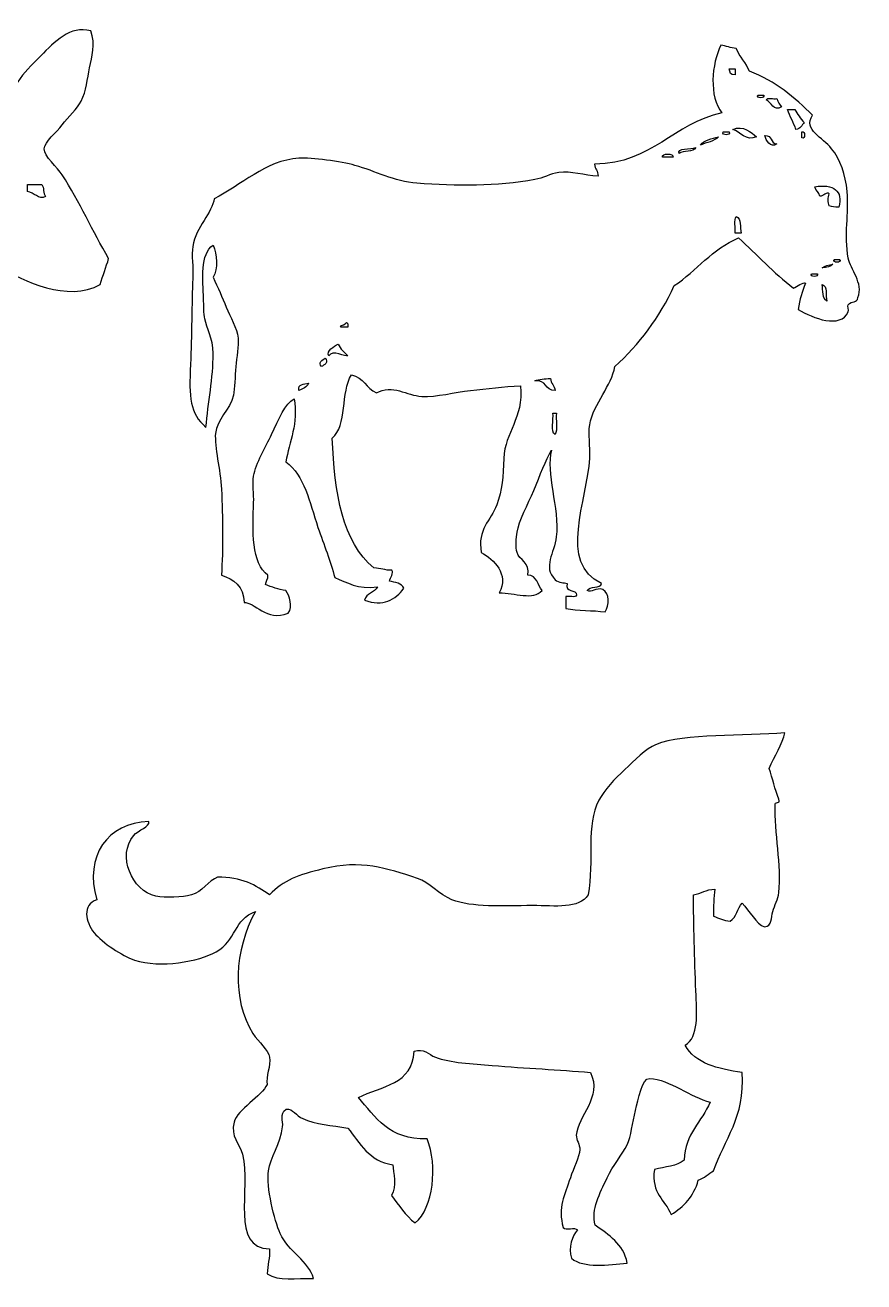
# Model space of a CAD drawing. Header units: centimetres. Extents: x -66 to 65, y -66 to 66.
# Drawn here: x 2.28 to 9.1, y 38.26 to 48.48 of the extents above; entities that cross this region are included whole.
import ezdxf

# ---------------------------------------------------------------- set-up
doc = ezdxf.new("R2010")
doc.units = ezdxf.units.CM
doc.header["$MEASUREMENT"] = 0
doc.layers.add('Layer 1', color=7, linetype='Continuous')

msp = doc.modelspace()

# ---------------------------------------------------------------- linework, layer by layer
at = {"layer": 'Layer 1'}
for points, knots in [([(2.81108, 48.43708), (2.85217, 48.32873), (2.81976, 48.22658), (2.80142, 48.13662), (2.80142, 48.13662), (2.78369, 48.04997), (2.77475, 47.9453), (2.73358, 47.86521), (2.73358, 47.86521), (2.7035, 47.8069), (2.6291, 47.73646), (2.57845, 47.67135), (2.57845, 47.67135), (2.5335, 47.61341), (2.43475, 47.533), (2.43309, 47.47749), (2.43309, 47.47749), (2.43132, 47.41849), (2.53985, 47.32316), (2.57845, 47.26426), (2.57845, 47.26426), (2.72032, 47.04799), (2.82814, 46.80007), (2.95649, 46.58574), (2.95649, 46.58574), (2.93688, 46.51168), (2.90828, 46.44657), (2.88868, 46.37249), (2.88868, 46.37249), (2.62349, 46.22657), (2.25839, 46.39794), (2.07448, 46.51791), (2.07448, 46.51791), (1.76666, 46.23377), (1.65004, 45.70813), (1.26999, 45.47106), (1.26999, 45.47106), (1.21379, 45.16623), (1.15148, 44.80341), (1.08584, 44.46302), (1.08584, 44.46302), (1.06488, 44.35454), (1.01009, 44.21611), (1.01797, 44.13343), (1.01797, 44.13343), (1.03048, 44.0022), (1.17881, 43.9333), (1.18273, 43.80386), (1.18273, 43.80386), (0.95183, 43.78944), (0.79686, 43.8509), (0.71749, 43.98801), (0.71749, 43.98801), (0.74813, 44.41867), (0.7625, 44.73795), (0.80472, 45.17054), (0.80472, 45.17054), (0.80985, 45.22325), (0.83287, 45.29275), (0.82409, 45.32564), (0.82409, 45.32564), (0.798, 45.42401), (0.57123, 45.39486), (0.38795, 45.40316), (0.38795, 45.40316), (-0.01559, 45.42147), (-0.31216, 45.40242), (-0.59103, 45.52918), (-0.59103, 45.52918), (-0.62207, 45.54328), (-0.67847, 45.6321), (-0.76555, 45.61641), (-0.76555, 45.61641), (-0.84913, 45.60136), (-0.85845, 45.46864), (-0.91091, 45.41287), (-0.91091, 45.41287), (-0.94004, 45.41287), (-0.96909, 45.41287), (-0.99814, 45.41287), (-0.99814, 45.41287), (-1.02296, 45.37956), (-1.04235, 45.34072), (-1.0563, 45.29656), (-1.0563, 45.29656), (-1.19978, 45.32693), (-1.22156, 45.23563), (-1.27926, 45.18025), (-1.27926, 45.18025), (-1.44187, 45.19753), (-1.49392, 45.10421), (-1.59914, 45.06394), (-1.59914, 45.06394), (-1.63203, 44.82629), (-1.63039, 44.52575), (-1.6573, 44.27882), (-1.6573, 44.27882), (-1.66294, 44.22688), (-1.67979, 44.18177), (-1.67664, 44.13343), (-1.67664, 44.13343), (-1.66749, 43.99193), (-1.56178, 43.92002), (-1.54094, 43.81358), (-1.54094, 43.81358), (-1.64897, 43.82832), (-1.77282, 43.82729), (-1.88019, 43.84266), (-1.88019, 43.84266), (-1.89593, 43.88909), (-1.94536, 43.94886), (-1.9965, 43.98808), (-1.9965, 43.98808), (-2.02021, 44.21814), (-1.99584, 44.5146), (-1.97711, 44.75381), (-1.97711, 44.75381), (-1.96499, 44.9088), (-1.97629, 45.06906), (-1.94803, 45.17061), (-1.94803, 45.17061), (-1.93028, 45.23453), (-1.84635, 45.29089), (-1.83175, 45.35476), (-1.83175, 45.35476), (-1.76865, 45.62979), (-2.10136, 45.72168), (-2.06435, 45.98481), (-2.06435, 45.98481), (-2.20323, 46.09115), (-2.47009, 46.12554), (-2.51025, 46.30466), (-2.51025, 46.30466), (-2.53922, 46.43415), (-2.45725, 46.62094), (-2.39391, 46.70209), (-2.39391, 46.70209), (-2.29591, 46.82753), (-2.13049, 46.9014), (-1.89959, 46.95411), (-1.89959, 46.95411), (-1.69324, 47.00121), (-1.46398, 47.07688), (-1.29864, 47.08981), (-1.29864, 47.08981), (-1.18259, 47.09886), (-1.05975, 47.07031), (-0.94, 47.06073), (-0.94, 47.06073), (-0.82663, 47.05165), (-0.70291, 47.05255), (-0.59101, 47.03163), (-0.59101, 47.03163), (-0.43734, 47.00292), (-0.29166, 46.94426), (-0.13545, 46.91532), (-0.13545, 46.91532), (0.15943, 46.86066), (0.47489, 46.85293), (0.84351, 46.85716), (0.84351, 46.85716), (0.91032, 46.90023), (0.93622, 46.98419), (0.98898, 47.04134), (0.98898, 47.04134), (1.03737, 47.04134), (1.0859, 47.04134), (1.13432, 47.04134), (1.13432, 47.04134), (1.15662, 47.06428), (1.13784, 47.12834), (1.144, 47.16733), (1.144, 47.16733), (1.20218, 47.16733), (1.26031, 47.16733), (1.31849, 47.16733), (1.31849, 47.16733), (1.34072, 47.18709), (1.32198, 47.24782), (1.32817, 47.28367), (1.32817, 47.28367), (1.3863, 47.28367), (1.44448, 47.28367), (1.50269, 47.28367), (1.50269, 47.28367), (1.52915, 47.30563), (1.52089, 47.36241), (1.52203, 47.40966), (1.52203, 47.40966), (1.58487, 47.41794), (1.63723, 47.43665), (1.70623, 47.43876), (1.70623, 47.43876), (1.70623, 47.48075), (1.70623, 47.52274), (1.70623, 47.56478), (1.70623, 47.56478), (1.76745, 47.57454), (1.83019, 47.58293), (1.89035, 47.59386), (1.89035, 47.59386), (1.91779, 47.59227), (1.88231, 47.6536), (1.90977, 47.65202), (1.90977, 47.65202), (2.03473, 47.63686), (2.09839, 47.68303), (2.15202, 47.73925), (2.15202, 47.73925), (2.15051, 47.99246), (2.24814, 48.07768), (2.40404, 48.2336), (2.40404, 48.2336), (2.51676, 48.3463), (2.64109, 48.48362), (2.81108, 48.43708)], [0, 0, 0, 0, 0.01818182, 0.01818182, 0.01818182, 0.01818182, 0.03636364, 0.03636364, 0.03636364, 0.03636364, 0.05454545, 0.05454545, 0.05454545, 0.05454545, 0.07272727, 0.07272727, 0.07272727, 0.07272727, 0.09090909, 0.09090909, 0.09090909, 0.09090909, 0.10909091, 0.10909091, 0.10909091, 0.10909091, 0.12727273, 0.12727273, 0.12727273, 0.12727273, 0.14545455, 0.14545455, 0.14545455, 0.14545455, 0.16363636, 0.16363636, 0.16363636, 0.16363636, 0.18181818, 0.18181818, 0.18181818, 0.18181818, 0.2, 0.2, 0.2, 0.2, 0.21818182, 0.21818182, 0.21818182, 0.21818182, 0.23636364, 0.23636364, 0.23636364, 0.23636364, 0.25454545, 0.25454545, 0.25454545, 0.25454545, 0.27272727, 0.27272727, 0.27272727, 0.27272727, 0.29090909, 0.29090909, 0.29090909, 0.29090909, 0.30909091, 0.30909091, 0.30909091, 0.30909091, 0.32727273, 0.32727273, 0.32727273, 0.32727273, 0.34545455, 0.34545455, 0.34545455, 0.34545455, 0.36363636, 0.36363636, 0.36363636, 0.36363636, 0.38181818, 0.38181818, 0.38181818, 0.38181818, 0.4, 0.4, 0.4, 0.4, 0.41818182, 0.41818182, 0.41818182, 0.41818182, 0.43636364, 0.43636364, 0.43636364, 0.43636364, 0.45454545, 0.45454545, 0.45454545, 0.45454545, 0.47272727, 0.47272727, 0.47272727, 0.47272727, 0.49090909, 0.49090909, 0.49090909, 0.49090909, 0.50909091, 0.50909091, 0.50909091, 0.50909091, 0.52727273, 0.52727273, 0.52727273, 0.52727273, 0.54545455, 0.54545455, 0.54545455, 0.54545455, 0.56363636, 0.56363636, 0.56363636, 0.56363636, 0.58181818, 0.58181818, 0.58181818, 0.58181818, 0.6, 0.6, 0.6, 0.6, 0.61818182, 0.61818182, 0.61818182, 0.61818182, 0.63636364, 0.63636364, 0.63636364, 0.63636364, 0.65454545, 0.65454545, 0.65454545, 0.65454545, 0.67272727, 0.67272727, 0.67272727, 0.67272727, 0.69090909, 0.69090909, 0.69090909, 0.69090909, 0.70909091, 0.70909091, 0.70909091, 0.70909091, 0.72727273, 0.72727273, 0.72727273, 0.72727273, 0.74545455, 0.74545455, 0.74545455, 0.74545455, 0.76363636, 0.76363636, 0.76363636, 0.76363636, 0.78181818, 0.78181818, 0.78181818, 0.78181818, 0.8, 0.8, 0.8, 0.8, 0.81818182, 0.81818182, 0.81818182, 0.81818182, 0.83636364, 0.83636364, 0.83636364, 0.83636364, 0.85454545, 0.85454545, 0.85454545, 0.85454545, 0.87272727, 0.87272727, 0.87272727, 0.87272727, 0.89090909, 0.89090909, 0.89090909, 0.89090909, 0.90909091, 0.90909091, 0.90909091, 0.90909091, 0.92727273, 0.92727273, 0.92727273, 0.92727273, 0.94545455, 0.94545455, 0.94545455, 0.94545455, 0.96363636, 0.96363636, 0.96363636, 0.96363636, 1, 1, 1, 1]), ([(6.5589, 45.02596), (6.51241, 44.94476), (6.46497, 44.82136), (6.41348, 44.69639), (6.41348, 44.69639), (6.36644, 44.58214), (6.29394, 44.45027), (6.27778, 44.35717), (6.27778, 44.35717), (6.26997, 44.31198), (6.26643, 44.23379), (6.27778, 44.19236), (6.27778, 44.19236), (6.29453, 44.13129), (6.38859, 44.10875), (6.36507, 44.00818), (6.36507, 44.00818), (6.4427, 44.00506), (6.44527, 43.92687), (6.48135, 43.88219), (6.48135, 43.88219), (6.40965, 43.79953), (6.26048, 43.86589), (6.13242, 43.8628), (6.13242, 43.8628), (6.21608, 44.01626), (6.08874, 44.13569), (5.98706, 44.19237), (5.98706, 44.19237), (5.95261, 44.38036), (6.06511, 44.45044), (6.11308, 44.58009), (6.11308, 44.58009), (6.15676, 44.69852), (6.16623, 44.80962), (6.17118, 44.95813), (6.17118, 44.95813), (6.17848, 45.17504), (6.33109, 45.2783), (6.30691, 45.54939), (6.30691, 45.54939), (6.16769, 45.54053), (6.03489, 45.52473), (5.8998, 45.51063), (5.8998, 45.51063), (5.76806, 45.49685), (5.62794, 45.45557), (5.50237, 45.46216), (5.50237, 45.46216), (5.38185, 45.46846), (5.26472, 45.56543), (5.13404, 45.49124), (5.13404, 45.49124), (5.05257, 45.52609), (5.03032, 45.62015), (4.93052, 45.63663), (4.93052, 45.63663), (4.84527, 45.49891), (4.89689, 45.22438), (4.77539, 45.12289), (4.77539, 45.12289), (4.79399, 44.67625), (4.85635, 44.27329), (5.11461, 44.06636), (5.11461, 44.06636), (5.16845, 44.06525), (5.20385, 44.04572), (5.26003, 44.04697), (5.26003, 44.04697), (5.27609, 44.02609), (5.24794, 43.98733), (5.24066, 43.95974), (5.24066, 43.95974), (5.28641, 43.94733), (5.34099, 43.94379), (5.35697, 43.90158), (5.35697, 43.90158), (5.29088, 43.80498), (5.18494, 43.7495), (5.03709, 43.80464), (5.03709, 43.80464), (5.05064, 43.86221), (5.11924, 43.86467), (5.14372, 43.91127), (5.14372, 43.91127), (4.98095, 43.89066), (4.89657, 43.94847), (4.79479, 43.98879), (4.79479, 43.98879), (4.7637, 44.12076), (4.70705, 44.25298), (4.65911, 44.3959), (4.65911, 44.3959), (4.58894, 44.60476), (4.55037, 44.82079), (4.39733, 44.92901), (4.39733, 44.92901), (4.42733, 45.09141), (4.49972, 45.24617), (4.46522, 45.44275), (4.46522, 45.44275), (4.39008, 45.40452), (4.33997, 45.27757), (4.28104, 45.15197), (4.28104, 45.15197), (4.23294, 45.04934), (4.15407, 44.92271), (4.13562, 44.81269), (4.13562, 44.81269), (4.12591, 44.7548), (4.13837, 44.66241), (4.13562, 44.59946), (4.13562, 44.59946), (4.12596, 44.3797), (4.11681, 44.09559), (4.25196, 44.00817), (4.25196, 44.00817), (4.25453, 43.9733), (4.23402, 43.96144), (4.23257, 43.93062), (4.23257, 43.93062), (4.28305, 43.91001), (4.33573, 43.89162), (4.39733, 43.88215), (4.39733, 43.88215), (4.4253, 43.84135), (4.45837, 43.74988), (4.41672, 43.698), (4.41672, 43.698), (4.24228, 43.6258), (4.13732, 43.79285), (4.05808, 43.78521), (4.05808, 43.78521), (4.05615, 43.91896), (3.9741, 43.97261), (3.87393, 44.00815), (3.87393, 44.00815), (3.88785, 44.21876), (3.88488, 44.47765), (3.87393, 44.70604), (3.87393, 44.70604), (3.86623, 44.86688), (3.81517, 45.05106), (3.82543, 45.1616), (3.82543, 45.1616), (3.83591, 45.27405), (3.94375, 45.3525), (3.97082, 45.4718), (3.97082, 45.4718), (3.984, 45.52956), (3.98281, 45.62293), (3.99027, 45.70442), (3.99027, 45.70442), (3.99696, 45.77821), (4.01636, 45.87637), (4.00958, 45.93707), (4.00958, 45.93707), (4.00077, 46.01674), (3.94407, 46.11058), (3.91266, 46.18909), (3.91266, 46.18909), (3.88088, 46.26857), (3.84548, 46.34662), (3.80603, 46.43142), (3.80603, 46.43142), (3.8481, 46.50093), (3.83646, 46.61975), (3.80603, 46.69315), (3.80603, 46.69315), (3.70091, 46.62539), (3.72192, 46.40711), (3.72848, 46.25696), (3.72848, 46.25696), (3.73068, 46.20769), (3.7288, 46.13504), (3.73816, 46.09218), (3.73816, 46.09218), (3.75472, 46.01667), (3.80515, 45.94084), (3.806, 45.81109), (3.806, 45.81109), (3.80735, 45.61109), (3.76454, 45.41369), (3.74787, 45.21014), (3.74787, 45.21014), (3.61502, 45.32955), (3.60933, 45.44752), (3.62185, 45.72386), (3.62185, 45.72386), (3.6323, 45.95291), (3.63233, 46.22628), (3.64122, 46.42178), (3.64122, 46.42178), (3.64527, 46.51073), (3.62939, 46.61471), (3.64122, 46.68345), (3.64122, 46.68345), (3.66868, 46.8426), (3.79923, 46.95703), (3.81571, 47.07117), (3.81571, 47.07117), (4.03214, 47.17706), (4.23187, 47.3829), (4.50389, 47.40074), (4.50389, 47.40074), (4.60676, 47.40746), (4.84949, 47.37362), (4.9595, 47.34258), (4.9595, 47.34258), (5.12547, 47.29578), (5.27846, 47.21145), (5.4635, 47.19719), (5.4635, 47.19719), (5.7856, 47.17237), (6.11194, 47.16973), (6.42312, 47.22627), (6.42312, 47.22627), (6.48747, 47.23796), (6.54724, 47.2739), (6.61701, 47.28443), (6.61701, 47.28443), (6.71626, 47.29946), (6.8237, 47.25945), (6.93686, 47.25538), (6.93686, 47.25538), (6.93723, 47.29771), (6.91006, 47.31261), (6.90778, 47.3523), (6.90778, 47.3523), (7.38612, 47.35862), (7.54389, 47.68546), (7.94492, 47.7691), (7.94492, 47.7691), (7.83652, 47.90256), (7.86131, 48.16899), (7.93521, 48.3216), (7.93521, 48.3216), (7.97847, 48.31316), (8.01459, 48.29758), (8.06123, 48.2925), (8.06123, 48.2925), (8.08965, 48.22405), (8.14018, 48.17762), (8.16783, 48.10835), (8.16783, 48.10835), (8.38013, 48.02987), (8.53634, 47.89531), (8.68155, 47.74971), (8.68155, 47.74971), (8.60273, 47.6302), (8.76553, 47.56942), (8.83668, 47.4783), (8.83668, 47.4783), (8.90685, 47.38842), (8.95069, 47.26679), (8.96267, 47.12937), (8.96267, 47.12937), (8.97878, 46.94416), (8.93698, 46.78385), (8.97235, 46.58655), (8.97235, 46.58655), (8.98836, 46.49728), (9.09872, 46.38346), (9.0499, 46.2667), (9.0499, 46.2667), (9.04448, 46.2196), (8.99873, 46.24241), (8.97235, 46.20854), (8.97235, 46.20854), (8.96042, 46.19319), (8.97992, 46.16734), (8.97235, 46.15036), (8.97235, 46.15036), (8.90988, 46.01034), (8.68483, 46.09755), (8.56524, 46.16975), (8.56524, 46.16975), (8.57469, 46.25077), (8.59995, 46.31604), (8.62342, 46.383), (8.62342, 46.383), (8.60352, 46.39594), (8.55704, 46.35281), (8.52645, 46.34421), (8.52645, 46.34421), (8.36542, 46.46753), (8.22861, 46.61496), (8.08057, 46.75132), (8.08057, 46.75132), (7.86575, 46.66245), (7.73857, 46.48592), (7.55714, 46.36363), (7.55714, 46.36363), (7.43533, 46.10418), (7.2729, 45.88534), (7.07253, 45.70447), (7.07253, 45.70447), (7.04885, 45.54736), (6.90317, 45.41293), (6.86899, 45.22954), (6.86899, 45.22954), (6.85603, 45.15995), (6.87404, 45.05769), (6.86899, 44.95813), (6.86899, 44.95813), (6.85195, 44.62589), (6.60832, 44.09614), (6.96591, 43.94038), (6.96591, 43.94038), (6.95551, 43.8926), (6.866, 43.92395), (6.8496, 43.88222), (6.8496, 43.88222), (6.88066, 43.85817), (6.92011, 43.90831), (6.97562, 43.8919), (6.97562, 43.8919), (7.0315, 43.85486), (7.03102, 43.76665), (6.99499, 43.70775), (6.99499, 43.70775), (6.89326, 43.7223), (6.77298, 43.71839), (6.67516, 43.73683), (6.67516, 43.73683), (6.67516, 43.76914), (6.67516, 43.80147), (6.67516, 43.83377), (6.67516, 43.83377), (6.70146, 43.83978), (6.75202, 43.82149), (6.76239, 43.84348), (6.76239, 43.84348), (6.76099, 43.90026), (6.66426, 43.86168), (6.68481, 43.94042), (6.68481, 43.94042), (6.66018, 43.94516), (6.61829, 43.94703), (6.58789, 43.9695), (6.58789, 43.9695), (6.4837, 44.07909), (6.58257, 44.18426), (6.59757, 44.31843), (6.59757, 44.31843), (6.62412, 44.55463), (6.50607, 44.84271), (6.5589, 45.02596)], [0, 0, 0, 0, 0.01136364, 0.01136364, 0.01136364, 0.01136364, 0.02272727, 0.02272727, 0.02272727, 0.02272727, 0.03409091, 0.03409091, 0.03409091, 0.03409091, 0.04545455, 0.04545455, 0.04545455, 0.04545455, 0.05681818, 0.05681818, 0.05681818, 0.05681818, 0.06818182, 0.06818182, 0.06818182, 0.06818182, 0.07954545, 0.07954545, 0.07954545, 0.07954545, 0.09090909, 0.09090909, 0.09090909, 0.09090909, 0.10227273, 0.10227273, 0.10227273, 0.10227273, 0.11363636, 0.11363636, 0.11363636, 0.11363636, 0.125, 0.125, 0.125, 0.125, 0.13636364, 0.13636364, 0.13636364, 0.13636364, 0.14772727, 0.14772727, 0.14772727, 0.14772727, 0.15909091, 0.15909091, 0.15909091, 0.15909091, 0.17045455, 0.17045455, 0.17045455, 0.17045455, 0.18181818, 0.18181818, 0.18181818, 0.18181818, 0.19318182, 0.19318182, 0.19318182, 0.19318182, 0.20454545, 0.20454545, 0.20454545, 0.20454545, 0.21590909, 0.21590909, 0.21590909, 0.21590909, 0.22727273, 0.22727273, 0.22727273, 0.22727273, 0.23863636, 0.23863636, 0.23863636, 0.23863636, 0.25, 0.25, 0.25, 0.25, 0.26136364, 0.26136364, 0.26136364, 0.26136364, 0.27272727, 0.27272727, 0.27272727, 0.27272727, 0.28409091, 0.28409091, 0.28409091, 0.28409091, 0.29545455, 0.29545455, 0.29545455, 0.29545455, 0.30681818, 0.30681818, 0.30681818, 0.30681818, 0.31818182, 0.31818182, 0.31818182, 0.31818182, 0.32954545, 0.32954545, 0.32954545, 0.32954545, 0.34090909, 0.34090909, 0.34090909, 0.34090909, 0.35227273, 0.35227273, 0.35227273, 0.35227273, 0.36363636, 0.36363636, 0.36363636, 0.36363636, 0.375, 0.375, 0.375, 0.375, 0.38636364, 0.38636364, 0.38636364, 0.38636364, 0.39772727, 0.39772727, 0.39772727, 0.39772727, 0.40909091, 0.40909091, 0.40909091, 0.40909091, 0.42045455, 0.42045455, 0.42045455, 0.42045455, 0.43181818, 0.43181818, 0.43181818, 0.43181818, 0.44318182, 0.44318182, 0.44318182, 0.44318182, 0.45454545, 0.45454545, 0.45454545, 0.45454545, 0.46590909, 0.46590909, 0.46590909, 0.46590909, 0.47727273, 0.47727273, 0.47727273, 0.47727273, 0.48863636, 0.48863636, 0.48863636, 0.48863636, 0.5, 0.5, 0.5, 0.5, 0.51136364, 0.51136364, 0.51136364, 0.51136364, 0.52272727, 0.52272727, 0.52272727, 0.52272727, 0.53409091, 0.53409091, 0.53409091, 0.53409091, 0.54545455, 0.54545455, 0.54545455, 0.54545455, 0.55681818, 0.55681818, 0.55681818, 0.55681818, 0.56818182, 0.56818182, 0.56818182, 0.56818182, 0.57954545, 0.57954545, 0.57954545, 0.57954545, 0.59090909, 0.59090909, 0.59090909, 0.59090909, 0.60227273, 0.60227273, 0.60227273, 0.60227273, 0.61363636, 0.61363636, 0.61363636, 0.61363636, 0.625, 0.625, 0.625, 0.625, 0.63636364, 0.63636364, 0.63636364, 0.63636364, 0.64772727, 0.64772727, 0.64772727, 0.64772727, 0.65909091, 0.65909091, 0.65909091, 0.65909091, 0.67045455, 0.67045455, 0.67045455, 0.67045455, 0.68181818, 0.68181818, 0.68181818, 0.68181818, 0.69318182, 0.69318182, 0.69318182, 0.69318182, 0.70454545, 0.70454545, 0.70454545, 0.70454545, 0.71590909, 0.71590909, 0.71590909, 0.71590909, 0.72727273, 0.72727273, 0.72727273, 0.72727273, 0.73863636, 0.73863636, 0.73863636, 0.73863636, 0.75, 0.75, 0.75, 0.75, 0.76136364, 0.76136364, 0.76136364, 0.76136364, 0.77272727, 0.77272727, 0.77272727, 0.77272727, 0.78409091, 0.78409091, 0.78409091, 0.78409091, 0.79545455, 0.79545455, 0.79545455, 0.79545455, 0.80681818, 0.80681818, 0.80681818, 0.80681818, 0.81818182, 0.81818182, 0.81818182, 0.81818182, 0.82954545, 0.82954545, 0.82954545, 0.82954545, 0.84090909, 0.84090909, 0.84090909, 0.84090909, 0.85227273, 0.85227273, 0.85227273, 0.85227273, 0.86363636, 0.86363636, 0.86363636, 0.86363636, 0.875, 0.875, 0.875, 0.875, 0.88636364, 0.88636364, 0.88636364, 0.88636364, 0.89772727, 0.89772727, 0.89772727, 0.89772727, 0.90909091, 0.90909091, 0.90909091, 0.90909091, 0.92045455, 0.92045455, 0.92045455, 0.92045455, 0.93181818, 0.93181818, 0.93181818, 0.93181818, 0.94318182, 0.94318182, 0.94318182, 0.94318182, 0.95454545, 0.95454545, 0.95454545, 0.95454545, 0.96590909, 0.96590909, 0.96590909, 0.96590909, 0.97727273, 0.97727273, 0.97727273, 0.97727273, 1, 1, 1, 1]), ([(8.0516, 48.07925), (8.0516, 48.09536), (8.0516, 48.11153), (8.0516, 48.1277), (8.0516, 48.1277), (8.03543, 48.1277), (8.01927, 48.1277), (8.00315, 48.1277), (8.00315, 48.1277), (8.00869, 48.10092), (8.01337, 48.07335), (8.0516, 48.07925)], [0, 0, 0, 0, 0.25, 0.25, 0.25, 0.25, 0.5, 0.5, 0.5, 0.5, 1, 1, 1, 1]), ([(8.28422, 47.91444), (8.26805, 47.91444), (8.25191, 47.91444), (8.23575, 47.91444), (8.23575, 47.91444), (8.22099, 47.88468), (8.29907, 47.88468), (8.28422, 47.91444)], [0, 0, 0, 0, 0.33333333, 0.33333333, 0.33333333, 0.33333333, 1, 1, 1, 1]), ([(8.42964, 47.81753), (8.41432, 47.83774), (8.39802, 47.85701), (8.39088, 47.88534), (8.39088, 47.88534), (8.36461, 47.87933), (8.31394, 47.89767), (8.30362, 47.87566), (8.30362, 47.87566), (8.34151, 47.85838), (8.36778, 47.77855), (8.42964, 47.81753)], [0, 0, 0, 0, 0.25, 0.25, 0.25, 0.25, 0.5, 0.5, 0.5, 0.5, 1, 1, 1, 1]), ([(8.54595, 47.63335), (8.58159, 47.63973), (8.59424, 47.66907), (8.61379, 47.69151), (8.61379, 47.69151), (8.58249, 47.72162), (8.55926, 47.75977), (8.53621, 47.79811), (8.53621, 47.79811), (8.51687, 47.79811), (8.49745, 47.79811), (8.47805, 47.79811), (8.47805, 47.79811), (8.49668, 47.73913), (8.52838, 47.69336), (8.54595, 47.63335)], [0, 0, 0, 0, 0.2, 0.2, 0.2, 0.2, 0.4, 0.4, 0.4, 0.4, 0.6, 0.6, 0.6, 0.6, 1, 1, 1, 1]), ([(8.22607, 47.5752), (8.18149, 47.6083), (8.11804, 47.67378), (8.03224, 47.63336), (8.03224, 47.63336), (8.09481, 47.6183), (8.13979, 47.53432), (8.22607, 47.5752)], [0, 0, 0, 0, 0.33333333, 0.33333333, 0.33333333, 0.33333333, 1, 1, 1, 1]), ([(7.77051, 47.50733), (7.81956, 47.52934), (7.88293, 47.5371), (7.91587, 47.5752), (7.91587, 47.5752), (7.86243, 47.55763), (7.7985, 47.55043), (7.77051, 47.50733)], [0, 0, 0, 0, 0.33333333, 0.33333333, 0.33333333, 0.33333333, 1, 1, 1, 1]), ([(8.00316, 47.61398), (7.98699, 47.61398), (7.9708, 47.61398), (7.95464, 47.61398), (7.95464, 47.61398), (7.93984, 47.58419), (8.018, 47.58419), (8.00316, 47.61398)], [0, 0, 0, 0, 0.33333333, 0.33333333, 0.33333333, 0.33333333, 1, 1, 1, 1]), ([(8.39088, 47.51704), (8.3387, 47.51979), (8.35574, 47.59176), (8.29394, 47.58488), (8.29394, 47.58488), (8.30116, 47.54342), (8.33823, 47.48087), (8.39088, 47.51704)], [0, 0, 0, 0, 0.33333333, 0.33333333, 0.33333333, 0.33333333, 1, 1, 1, 1]), ([(8.59445, 47.56551), (8.62419, 47.55067), (8.62419, 47.6288), (8.59445, 47.61398), (8.59445, 47.61398), (8.59445, 47.59782), (8.59445, 47.58165), (8.59445, 47.56551)], [0, 0, 0, 0, 0.33333333, 0.33333333, 0.33333333, 0.33333333, 1, 1, 1, 1]), ([(7.59607, 47.43949), (7.62901, 47.46791), (7.71437, 47.44391), (7.73175, 47.48796), (7.73175, 47.48796), (7.69217, 47.4724), (7.57421, 47.48423), (7.59607, 47.43949)], [0, 0, 0, 0, 0.33333333, 0.33333333, 0.33333333, 0.33333333, 1, 1, 1, 1]), ([(7.46034, 47.41044), (7.48942, 47.41044), (7.5185, 47.41044), (7.5476, 47.41044), (7.5476, 47.41044), (7.55617, 47.44147), (7.45179, 47.44147), (7.46034, 47.41044)], [0, 0, 0, 0, 0.33333333, 0.33333333, 0.33333333, 0.33333333, 1, 1, 1, 1]), ([(2.29736, 47.12853), (2.34911, 47.12517), (2.38811, 47.05799), (2.44275, 47.08977), (2.44275, 47.08977), (2.42367, 47.11271), (2.43166, 47.16269), (2.41367, 47.18671), (2.41367, 47.18671), (2.37491, 47.18671), (2.33612, 47.18671), (2.29736, 47.18671), (2.29736, 47.18671), (2.29736, 47.16729), (2.29736, 47.14792), (2.29736, 47.12853)], [0, 0, 0, 0, 0.2, 0.2, 0.2, 0.2, 0.4, 0.4, 0.4, 0.4, 0.6, 0.6, 0.6, 0.6, 1, 1, 1, 1]), ([(8.73978, 47.09056), (8.77407, 47.08879), (8.79286, 47.13157), (8.81733, 47.10993), (8.81733, 47.10993), (8.80476, 47.0818), (8.80476, 47.04114), (8.81733, 47.01301), (8.81733, 47.01301), (8.84059, 47.00714), (8.86157, 46.99907), (8.89488, 47.0033), (8.89488, 47.0033), (8.93481, 47.13226), (8.84691, 47.19499), (8.70102, 47.16808), (8.70102, 47.16808), (8.70332, 47.13157), (8.73753, 47.12707), (8.73978, 47.09056)], [0, 0, 0, 0, 0.16666667, 0.16666667, 0.16666667, 0.16666667, 0.33333333, 0.33333333, 0.33333333, 0.33333333, 0.5, 0.5, 0.5, 0.5, 0.66666667, 0.66666667, 0.66666667, 0.66666667, 1, 1, 1, 1]), ([(8.0516, 46.79007), (8.06771, 46.79007), (8.08388, 46.79007), (8.10005, 46.79007), (8.10005, 46.79007), (8.09042, 46.83859), (8.10259, 46.90889), (8.06129, 46.92577), (8.06129, 46.92577), (8.03896, 46.89963), (8.05787, 46.83227), (8.0516, 46.79007)], [0, 0, 0, 0, 0.25, 0.25, 0.25, 0.25, 0.5, 0.5, 0.5, 0.5, 1, 1, 1, 1]), ([(8.7592, 46.50898), (8.79778, 46.50917), (8.82749, 46.51827), (8.84643, 46.53808), (8.84643, 46.53808), (8.81138, 46.53427), (8.78172, 46.5252), (8.7592, 46.50898)], [0, 0, 0, 0, 0.33333333, 0.33333333, 0.33333333, 0.33333333, 1, 1, 1, 1]), ([(8.90459, 46.57682), (8.88845, 46.57682), (8.87228, 46.57682), (8.85612, 46.57682), (8.85612, 46.57682), (8.84133, 46.54705), (8.91941, 46.54705), (8.90459, 46.57682)], [0, 0, 0, 0, 0.33333333, 0.33333333, 0.33333333, 0.33333333, 1, 1, 1, 1]), ([(8.72044, 46.46053), (8.70427, 46.46053), (8.68808, 46.46053), (8.67197, 46.46053), (8.67197, 46.46053), (8.65713, 46.43074), (8.73526, 46.43074), (8.72044, 46.46053)], [0, 0, 0, 0, 0.33333333, 0.33333333, 0.33333333, 0.33333333, 1, 1, 1, 1]), ([(8.79794, 46.23757), (8.78603, 46.28382), (8.80493, 46.36084), (8.75918, 46.37327), (8.75918, 46.37327), (8.76725, 46.32316), (8.76066, 46.25844), (8.79794, 46.23757)], [0, 0, 0, 0, 0.33333333, 0.33333333, 0.33333333, 0.33333333, 1, 1, 1, 1]), ([(4.84327, 46.02431), (4.86261, 46.02431), (4.88203, 46.02431), (4.9014, 46.02431), (4.9014, 46.02431), (4.89973, 46.03881), (4.90487, 46.06011), (4.89169, 46.06307), (4.89169, 46.06307), (4.88404, 46.04172), (4.8461, 46.05051), (4.84327, 46.02431)], [0, 0, 0, 0, 0.25, 0.25, 0.25, 0.25, 0.5, 0.5, 0.5, 0.5, 1, 1, 1, 1]), ([(4.90139, 45.79169), (4.87641, 45.8249), (4.83882, 45.8454), (4.82387, 45.88863), (4.82387, 45.88863), (4.78897, 45.87159), (4.72621, 45.83151), (4.74629, 45.79169), (4.74629, 45.79169), (4.77683, 45.84606), (4.88533, 45.78177), (4.90139, 45.79169)], [0, 0, 0, 0, 0.25, 0.25, 0.25, 0.25, 0.5, 0.5, 0.5, 0.5, 1, 1, 1, 1]), ([(4.68814, 45.70443), (4.70491, 45.71419), (4.75185, 45.74324), (4.71727, 45.7723), (4.71727, 45.7723), (4.7005, 45.76256), (4.65353, 45.73351), (4.68814, 45.70443)], [0, 0, 0, 0, 0.33333333, 0.33333333, 0.33333333, 0.33333333, 1, 1, 1, 1]), ([(4.50396, 45.5106), (4.53574, 45.52404), (4.56923, 45.53581), (4.58154, 45.56876), (4.58154, 45.56876), (4.54476, 45.56026), (4.49433, 45.5655), (4.50396, 45.5106)], [0, 0, 0, 0, 0.33333333, 0.33333333, 0.33333333, 0.33333333, 1, 1, 1, 1]), ([(6.4232, 45.58815), (6.51924, 45.60339), (6.50369, 45.50708), (6.58801, 45.5106), (6.58801, 45.5106), (6.58312, 45.55098), (6.55414, 45.56717), (6.54925, 45.60752), (6.54925, 45.60752), (6.50263, 45.60564), (6.45691, 45.60291), (6.4232, 45.58815)], [0, 0, 0, 0, 0.25, 0.25, 0.25, 0.25, 0.5, 0.5, 0.5, 0.5, 1, 1, 1, 1]), ([(6.58798, 45.15198), (6.61044, 45.1909), (6.59131, 45.27139), (6.59766, 45.32645), (6.59766, 45.32645), (6.58798, 45.32645), (6.57829, 45.32645), (6.56856, 45.32645), (6.56856, 45.32645), (6.58004, 45.27329), (6.54475, 45.17333), (6.58798, 45.15198)], [0, 0, 0, 0, 0.25, 0.25, 0.25, 0.25, 0.5, 0.5, 0.5, 0.5, 1, 1, 1, 1]), ([(8.45507, 42.72427), (8.4425, 42.63651), (8.36569, 42.53171), (8.32987, 42.43532), (8.32987, 42.43532), (8.35508, 42.35142), (8.37673, 42.2639), (8.40692, 42.18492), (8.40692, 42.18492), (8.42496, 42.14121), (8.36863, 42.1718), (8.37803, 42.13677), (8.37803, 42.13677), (8.36835, 41.92061), (8.43261, 41.63999), (8.40692, 41.42404), (8.40692, 41.42404), (8.40068, 41.37163), (8.37297, 41.31852), (8.35877, 41.26992), (8.35877, 41.26992), (8.34454, 41.22121), (8.35395, 41.15136), (8.29135, 41.14472), (8.29135, 41.14472), (8.2243, 41.16525), (8.16864, 41.27818), (8.10834, 41.33734), (8.10834, 41.33734), (8.06942, 41.29599), (8.06241, 41.22275), (8.01201, 41.19288), (8.01201, 41.19288), (7.9561, 41.19471), (7.92118, 41.21762), (7.87718, 41.2314), (7.87718, 41.2314), (7.87522, 41.31043), (7.87702, 41.38571), (7.88678, 41.45294), (7.88678, 41.45294), (7.81677, 41.4491), (7.77555, 41.41651), (7.7134, 41.40479), (7.7134, 41.40479), (7.71443, 41.17143), (7.72091, 40.88364), (7.73269, 40.62464), (7.73269, 40.62464), (7.74113, 40.43861), (7.7564, 40.25187), (7.64601, 40.18157), (7.64601, 40.18157), (7.72467, 40.03229), (7.91104, 39.99073), (8.10832, 39.96003), (8.10832, 39.96003), (8.13414, 39.59072), (7.96328, 39.41803), (7.87718, 39.16062), (7.87718, 39.16062), (7.83387, 39.13649), (7.80175, 39.10119), (7.75198, 39.08357), (7.75198, 39.08357), (7.71674, 38.95186), (7.63445, 38.86719), (7.53047, 38.80425), (7.53047, 38.80425), (7.48279, 38.92352), (7.3668, 38.97446), (7.39561, 39.17025), (7.39561, 39.17025), (7.47943, 39.1924), (7.58071, 39.19703), (7.63638, 39.2473), (7.63638, 39.2473), (7.64641, 39.46524), (7.7806, 39.55898), (7.84831, 39.71924), (7.84831, 39.71924), (7.69009, 39.75938), (7.51914, 39.90135), (7.35708, 39.91188), (7.35708, 39.91188), (7.29263, 39.91609), (7.26421, 39.73826), (7.24154, 39.65185), (7.24154, 39.65185), (7.2154, 39.55229), (7.20542, 39.4395), (7.1741, 39.3725), (7.1741, 39.3725), (7.13658, 39.29228), (7.05588, 39.20206), (7.01035, 39.10284), (7.01035, 39.10284), (6.95182, 38.9752), (6.87943, 38.84662), (6.91407, 38.71755), (6.91407, 38.71755), (7.02363, 38.63767), (7.14346, 38.56814), (7.1741, 38.40936), (7.1741, 38.40936), (7.02207, 38.3946), (6.82104, 38.36536), (6.72142, 38.44788), (6.72142, 38.44788), (6.68922, 38.5389), (6.72888, 38.62994), (6.7696, 38.67902), (6.7696, 38.67902), (6.75071, 38.70506), (6.67377, 38.67312), (6.654, 38.69831), (6.654, 38.69831), (6.60706, 38.85963), (6.66704, 38.96443), (6.71179, 39.10283), (6.71179, 39.10283), (6.73571, 39.17681), (6.78624, 39.27417), (6.78886, 39.33397), (6.78886, 39.33397), (6.79047, 39.37136), (6.75706, 39.4126), (6.75997, 39.44954), (6.75997, 39.44954), (6.77201, 39.60332), (6.9724, 39.75884), (6.87551, 39.96), (6.87551, 39.96), (6.61455, 39.98418), (6.35357, 39.99384), (6.07607, 40.01784), (6.07607, 40.01784), (5.91351, 40.03186), (5.73632, 40.03795), (5.61376, 40.08523), (5.61376, 40.08523), (5.56079, 40.10568), (5.5165, 40.16095), (5.44038, 40.13338), (5.44038, 40.13338), (5.43157, 39.86612), (5.17418, 39.84737), (4.9877, 39.75775), (4.9877, 39.75775), (5.12573, 39.59715), (5.23776, 39.41059), (5.54637, 39.42064), (5.54637, 39.42064), (5.6353, 39.20212), (5.59765, 38.85827), (5.45001, 38.73677), (5.45001, 38.73677), (5.36841, 38.79323), (5.31822, 38.88102), (5.25739, 38.95831), (5.25739, 38.95831), (5.30554, 39.0334), (5.27001, 39.14564), (5.26705, 39.20874), (5.26705, 39.20874), (5.07414, 39.23737), (5.00165, 39.38646), (4.90105, 39.50732), (4.90105, 39.50732), (4.7732, 39.53079), (4.63779, 39.53875), (4.53505, 39.58437), (4.53505, 39.58437), (4.48094, 39.60837), (4.45546, 39.66859), (4.40017, 39.66142), (4.40017, 39.66142), (4.34244, 39.61906), (4.37755, 39.56852), (4.37128, 39.51696), (4.37128, 39.51696), (4.35517, 39.3848), (4.27074, 39.26598), (4.25571, 39.16059), (4.25571, 39.16059), (4.23711, 39.03057), (4.30434, 38.75633), (4.35202, 38.65013), (4.35202, 38.65013), (4.41769, 38.50382), (4.58694, 38.42256), (4.62171, 38.28413), (4.62171, 38.28413), (4.48074, 38.28884), (4.33784, 38.25622), (4.24608, 38.32268), (4.24608, 38.32268), (4.24809, 38.39446), (4.26857, 38.44785), (4.26534, 38.52493), (4.26534, 38.52493), (3.9413, 38.52898), (4.11765, 39.00949), (4.0438, 39.29548), (4.0438, 39.29548), (4.02181, 39.3807), (3.94625, 39.43841), (3.97641, 39.55551), (3.97641, 39.55551), (4.00332, 39.65997), (4.20186, 39.76583), (4.24607, 39.86372), (4.24607, 39.86372), (4.23078, 39.92389), (4.27832, 40.01784), (4.26533, 40.08526), (4.26533, 40.08526), (4.25387, 40.14476), (4.17781, 40.20419), (4.13047, 40.2779), (4.13047, 40.2779), (3.95495, 40.55121), (3.97818, 40.95867), (4.14976, 41.26996), (4.14976, 41.26996), (3.97918, 41.20916), (3.99244, 41.03234), (3.83192, 40.94249), (3.83192, 40.94249), (3.69053, 40.8633), (3.37766, 40.80634), (3.16737, 40.87507), (3.16737, 40.87507), (3.06662, 40.90798), (2.90525, 41.01702), (2.8399, 41.09661), (2.8399, 41.09661), (2.76463, 41.18829), (2.74155, 41.3237), (2.85916, 41.3663), (2.85916, 41.3663), (2.7574, 41.7237), (2.94602, 41.99222), (3.28297, 42.00196), (3.28297, 42.00196), (3.29231, 41.9578), (3.20084, 41.93732), (3.15777, 41.88639), (3.15777, 41.88639), (3.02505, 41.72976), (3.14388, 41.4357), (3.34076, 41.39516), (3.34076, 41.39516), (3.41961, 41.37894), (3.5547, 41.3873), (3.62974, 41.40479), (3.62974, 41.40479), (3.71433, 41.42453), (3.77232, 41.52549), (3.84164, 41.54928), (3.84164, 41.54928), (4.03479, 41.55301), (4.15514, 41.48393), (4.2654, 41.40479), (4.2654, 41.40479), (4.37618, 41.5252), (4.50247, 41.56886), (4.69881, 41.61669), (4.69881, 41.61669), (5.01335, 41.69331), (5.20837, 41.62357), (5.46933, 41.53962), (5.46933, 41.53962), (5.55868, 41.51094), (5.64705, 41.40706), (5.7487, 41.36626), (5.7487, 41.36626), (5.91184, 41.30075), (6.15835, 41.31805), (6.40365, 41.31811), (6.40365, 41.31811), (6.59164, 41.31814), (6.78015, 41.28856), (6.8563, 41.40479), (6.8563, 41.40479), (6.90662, 41.68977), (6.83545, 41.9711), (6.94298, 42.17534), (6.94298, 42.17534), (6.98772, 42.26032), (7.07339, 42.3487), (7.15486, 42.42574), (7.15486, 42.42574), (7.23, 42.49675), (7.33105, 42.59748), (7.40531, 42.62799), (7.40531, 42.62799), (7.63864, 42.72398), (8.12566, 42.69406), (8.45507, 42.72427)], [0, 0, 0, 0, 0.01315789, 0.01315789, 0.01315789, 0.01315789, 0.02631579, 0.02631579, 0.02631579, 0.02631579, 0.03947368, 0.03947368, 0.03947368, 0.03947368, 0.05263158, 0.05263158, 0.05263158, 0.05263158, 0.06578947, 0.06578947, 0.06578947, 0.06578947, 0.07894737, 0.07894737, 0.07894737, 0.07894737, 0.09210526, 0.09210526, 0.09210526, 0.09210526, 0.10526316, 0.10526316, 0.10526316, 0.10526316, 0.11842105, 0.11842105, 0.11842105, 0.11842105, 0.13157895, 0.13157895, 0.13157895, 0.13157895, 0.14473684, 0.14473684, 0.14473684, 0.14473684, 0.15789474, 0.15789474, 0.15789474, 0.15789474, 0.17105263, 0.17105263, 0.17105263, 0.17105263, 0.18421053, 0.18421053, 0.18421053, 0.18421053, 0.19736842, 0.19736842, 0.19736842, 0.19736842, 0.21052632, 0.21052632, 0.21052632, 0.21052632, 0.22368421, 0.22368421, 0.22368421, 0.22368421, 0.23684211, 0.23684211, 0.23684211, 0.23684211, 0.25, 0.25, 0.25, 0.25, 0.26315789, 0.26315789, 0.26315789, 0.26315789, 0.27631579, 0.27631579, 0.27631579, 0.27631579, 0.28947368, 0.28947368, 0.28947368, 0.28947368, 0.30263158, 0.30263158, 0.30263158, 0.30263158, 0.31578947, 0.31578947, 0.31578947, 0.31578947, 0.32894737, 0.32894737, 0.32894737, 0.32894737, 0.34210526, 0.34210526, 0.34210526, 0.34210526, 0.35526316, 0.35526316, 0.35526316, 0.35526316, 0.36842105, 0.36842105, 0.36842105, 0.36842105, 0.38157895, 0.38157895, 0.38157895, 0.38157895, 0.39473684, 0.39473684, 0.39473684, 0.39473684, 0.40789474, 0.40789474, 0.40789474, 0.40789474, 0.42105263, 0.42105263, 0.42105263, 0.42105263, 0.43421053, 0.43421053, 0.43421053, 0.43421053, 0.44736842, 0.44736842, 0.44736842, 0.44736842, 0.46052632, 0.46052632, 0.46052632, 0.46052632, 0.47368421, 0.47368421, 0.47368421, 0.47368421, 0.48684211, 0.48684211, 0.48684211, 0.48684211, 0.5, 0.5, 0.5, 0.5, 0.51315789, 0.51315789, 0.51315789, 0.51315789, 0.52631579, 0.52631579, 0.52631579, 0.52631579, 0.53947368, 0.53947368, 0.53947368, 0.53947368, 0.55263158, 0.55263158, 0.55263158, 0.55263158, 0.56578947, 0.56578947, 0.56578947, 0.56578947, 0.57894737, 0.57894737, 0.57894737, 0.57894737, 0.59210526, 0.59210526, 0.59210526, 0.59210526, 0.60526316, 0.60526316, 0.60526316, 0.60526316, 0.61842105, 0.61842105, 0.61842105, 0.61842105, 0.63157895, 0.63157895, 0.63157895, 0.63157895, 0.64473684, 0.64473684, 0.64473684, 0.64473684, 0.65789474, 0.65789474, 0.65789474, 0.65789474, 0.67105263, 0.67105263, 0.67105263, 0.67105263, 0.68421053, 0.68421053, 0.68421053, 0.68421053, 0.69736842, 0.69736842, 0.69736842, 0.69736842, 0.71052632, 0.71052632, 0.71052632, 0.71052632, 0.72368421, 0.72368421, 0.72368421, 0.72368421, 0.73684211, 0.73684211, 0.73684211, 0.73684211, 0.75, 0.75, 0.75, 0.75, 0.76315789, 0.76315789, 0.76315789, 0.76315789, 0.77631579, 0.77631579, 0.77631579, 0.77631579, 0.78947368, 0.78947368, 0.78947368, 0.78947368, 0.80263158, 0.80263158, 0.80263158, 0.80263158, 0.81578947, 0.81578947, 0.81578947, 0.81578947, 0.82894737, 0.82894737, 0.82894737, 0.82894737, 0.84210526, 0.84210526, 0.84210526, 0.84210526, 0.85526316, 0.85526316, 0.85526316, 0.85526316, 0.86842105, 0.86842105, 0.86842105, 0.86842105, 0.88157895, 0.88157895, 0.88157895, 0.88157895, 0.89473684, 0.89473684, 0.89473684, 0.89473684, 0.90789474, 0.90789474, 0.90789474, 0.90789474, 0.92105263, 0.92105263, 0.92105263, 0.92105263, 0.93421053, 0.93421053, 0.93421053, 0.93421053, 0.94736842, 0.94736842, 0.94736842, 0.94736842, 0.96052632, 0.96052632, 0.96052632, 0.96052632, 0.97368421, 0.97368421, 0.97368421, 0.97368421, 1, 1, 1, 1])]:
    msp.add_open_spline(points, degree=3, knots=knots, dxfattribs=at)

doc.saveas('drawing.dxf')
